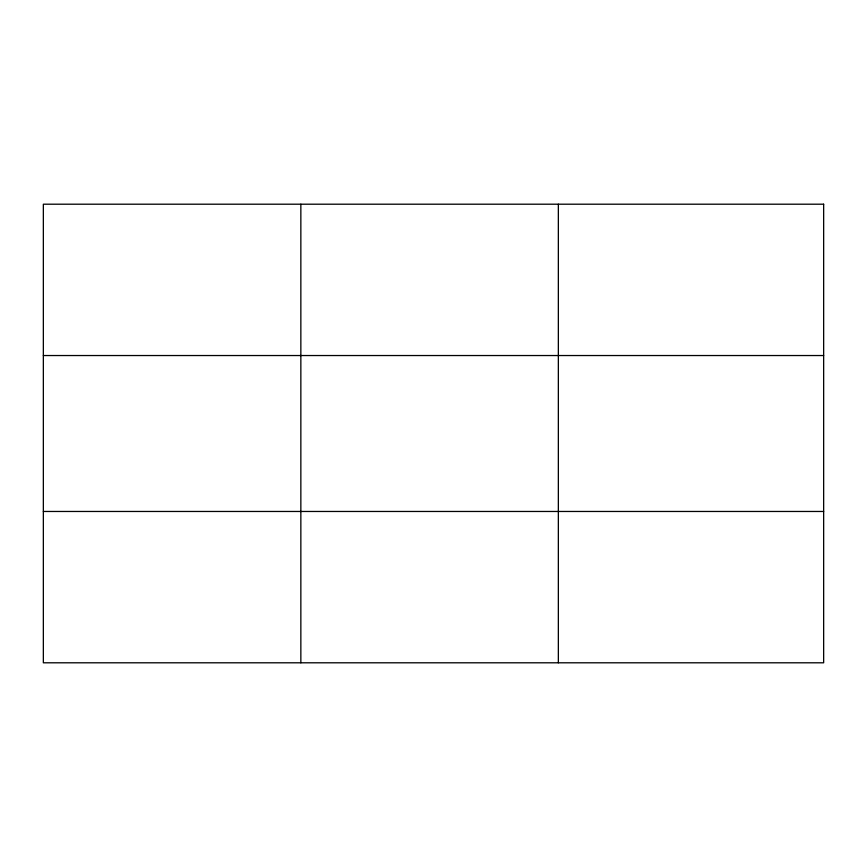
<?xml version="1.0" encoding="UTF-8"?>
<svg xmlns="http://www.w3.org/2000/svg" width="867" height="867" viewBox="0 0 867 867"><rect width="100%" height="100%" fill="white"/><g stroke="black" fill="none" stroke-linecap="round" stroke-linejoin="round"><path stroke-width="1.3" d="M300.849 204.2L300.849 662.8M558.348 204.2L558.348 662.8M43.35 355.535L823.65 355.535M43.35 511.465L823.65 511.465M823.65 204.2L823.65 662.8L43.35 662.8L43.35 204.2L823.65 204.2"/></g></svg>
